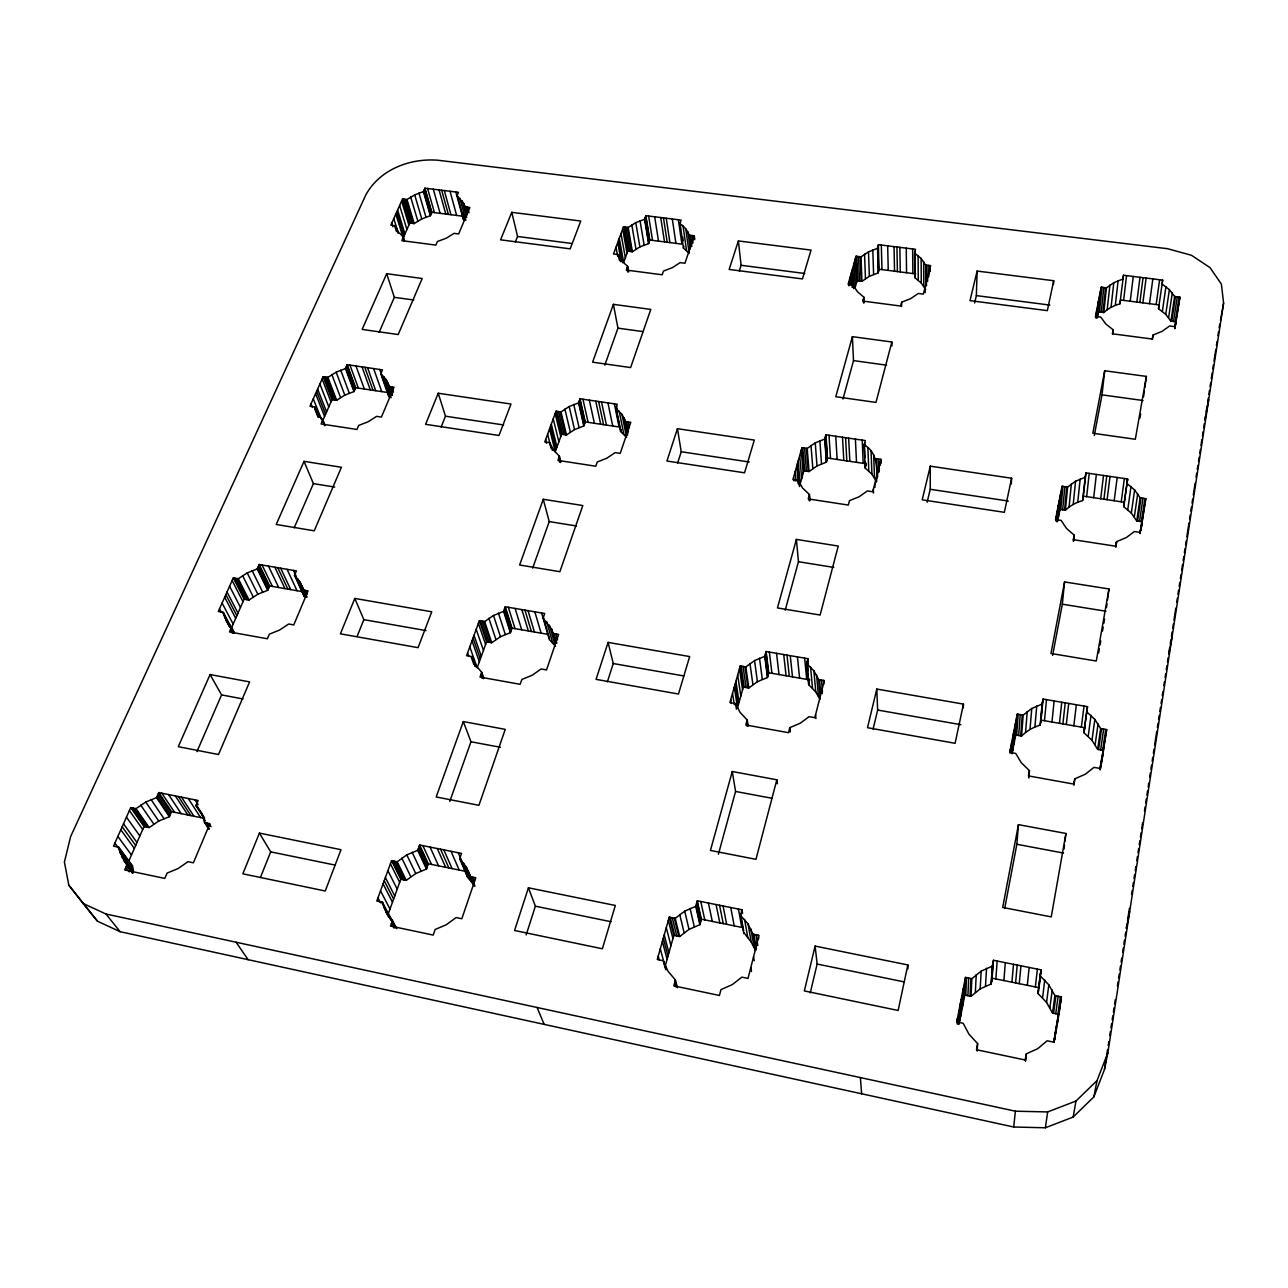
<?xml version="1.0" encoding="UTF-8"?>
<svg xmlns="http://www.w3.org/2000/svg" width="1288" height="1288" viewBox="0 0 1288 1288"><rect width="100%" height="100%" fill="white"/><g stroke="black" fill="none" stroke-linecap="round" stroke-linejoin="round"><path stroke-width="1.5" d="M927.601 281.364L927.601 277.596M928.133 276.662L928.133 265.344M928.841 276.485L928.841 272.718M929.856 271.221L929.872 265.57M930.081 271.639L930.097 267.872M927.151 502.256L930.242 489.279L930.274 466.176L1011.611 478.234L1011.273 484.014M963.344 707.917L963.456 704.101L876.79 689.064L867.516 727.704L955.1 743.289L963.456 704.101M974.63 302.954L976.368 295.612L977.109 271.06L1053.713 280.736L1053.423 284.519M957.242 1024.121L957.419 1018.422M958.497 1024.089L958.948 1010.71M959.85 1020.338L960.462 1003.014M960.526 1016.892L961.138 999.536M961.186 1013.463L961.83 996.059M962.667 1005.944L963.327 988.443M964.132 998.458L964.809 980.844M964.793 995.06L965.485 977.399L971.844 978.703L981.166 971.136L992.34 966.145L993.451 960.285L1041.123 969.864L1039.046 987.703L992.243 978.204L991.148 983.984L980.184 988.894L971.039 996.349L964.793 995.06L959.109 1024.121M965.775 995.27L966.483 977.608M967.916 995.705L968.673 978.059M970.057 996.155L970.846 978.494M971.039 996.349L971.844 978.703M975.354 992.324L976.24 974.614M976.835 1050.38L977.045 1046.661M980.184 988.894L981.166 971.136M977.206 1051.056L977.624 1043.602L969.011 1034.248L963.166 1023.284L956.743 1021.931L965.485 977.399M985.481 986.093L986.56 968.286M991.148 983.984L992.34 966.145M991.325 983.082L992.517 965.227M991.696 981.086L992.887 963.215M992.066 979.105L993.451 960.285M1010.082 753.078L1010.339 749.358M1010.983 752.063L1011.644 742.725M1011.74 752.997L1012.948 736.108M995.882 978.944L997.154 961.041M1013.527 733.114L1012.062 753.802L1015.749 734.965L1017.279 714.083L1023.203 715.114L1031.769 708.497L1042.089 704.085L1043.055 699.046L1087.507 706.677L1084.045 731.954M1012.642 750.84L1014.123 730.135M1013.914 744.351L1015.411 723.582M1015.169 737.895L1016.683 717.046M1016.651 735.126L1018.196 714.244M1018.663 735.48L1020.241 714.599M1020.66 735.834L1022.27 714.953M1015.749 734.965L1021.577 735.995L1023.203 715.114M1003.899 980.571L1005.316 962.683M1021.577 735.995L1025.538 732.47L1027.228 711.556M1004.672 908.523L1016.844 844.284L1018.438 824.642L1065.933 833.465L1064.951 841.305M1025.538 732.47L1029.998 729.459L1031.769 708.497M1028.629 776.97L1028.951 773.283M1028.806 778.033L1029.45 770.659L1021.32 762.77L1015.733 753.448L1009.744 752.369L1017.279 714.083M1011.933 982.197L1013.495 964.326M1029.998 729.459L1034.892 726.996L1036.743 706.001M1055.709 520.722L1056.047 516.907M1056.321 520.69L1057.174 511.143M1056.917 520.706L1058.301 505.411M1057.078 521.946L1058.817 502.803M1057.4 521.286L1059.332 500.211M1015.588 982.937L1017.214 965.066M1058.334 517.551L1060.443 494.512M1059.444 511.932L1062.069 486.252L1067.623 487.073L1075.561 481.245L1085.156 477.285L1085.977 472.905L1127.644 479.007L1123.683 506.635L1131.331 513.139L1136.74 520.948L1142.295 521.785M1034.892 726.996L1040.14 725.096L1042.234 703.296M1040.624 722.6L1042.572 701.558M1040.946 720.894L1043.055 699.046M1060.797 509.501L1062.938 486.381M1062.664 509.79L1064.854 486.671M1019.243 983.678L1020.949 965.823M1044.487 720.7L1046.5 699.642M1064.548 510.064L1066.754 486.945M1057.593 521.318L1059.944 509.372L1065.401 510.193L1067.623 487.073M1065.401 510.193L1069.072 507.086L1071.358 483.934M1052.634 655.367L1062.326 604.201L1064.564 581.935L1108.968 588.97L1107.487 600.095M1069.072 507.086L1073.21 504.413L1075.561 481.245M1051.974 722.005L1054.115 700.946M1095.541 317.846L1095.927 314.095M1096.136 316.574L1096.925 309.039M1073.339 541.185L1074.031 535.84M1096.539 317.218L1098.358 301.73M1027.293 985.32L1029.16 967.465M1073.58 540.799L1074.176 535.132L1066.464 528.402L1061.135 520.384L1055.532 519.531L1062.069 486.252M1073.21 504.413L1077.75 502.207L1080.181 479.007M1096.845 318.345L1098.809 299.444M1097.424 317.138L1099.791 294.453M1098.197 314.095L1100.773 289.462M1097.537 317.379L1101.208 287.208L1106.44 287.868L1113.814 282.668L1122.782 279.094L1123.506 275.246L1162.694 280.124L1158.508 308.75L1165.753 314.369L1170.921 321.163L1176.153 321.839L1175.767 324.109M1099.437 311.954L1102.029 287.305M1013.704 1127.016L1015.379 1111.19L105.986 914.013L83.044 903.435L68.828 885.194L64.4 862.026L70.647 836.54L365.873 194.794C379.831 169.469 409.938 158.038 437.807 160.227L1167.588 248.713L1191.48 255.298L1210.028 267.63L1221.394 284.133L1223.6 303.131L1107.889 1052.682L1104.492 1069.426L1093.85 1096.893L1073.146 1117.066L1045.373 1127.773L1013.704 1127.016L120.106 931.691L97.486 921.21L83.044 903.435M1101.208 312.179L1103.832 287.53M1077.75 502.207L1082.645 500.501L1085.285 476.608M1102.979 312.404L1105.619 287.755M1083.063 498.327L1085.977 472.905M1059.477 723.309L1061.747 702.25M1098.632 311.841L1103.784 312.501L1106.44 287.868M1086.67 496.637L1089.229 473.372M1103.784 312.501L1107.181 309.748L1109.902 285.067M1025.377 1060.62L1025.779 1056.917M1025.506 1061.248L1026.327 1053.842L1037.742 1048.657L1047.16 1040.785L1053.713 1042.153L1061.376 996.912L1054.904 995.592L1048.802 984.821L1040.076 975.773L1041.123 969.864M1062.89 723.904L1065.224 702.846M1107.181 309.748L1111.045 307.349L1113.814 282.668M1094.285 435.521L1101.997 394.853L1104.702 370.767L1146.384 376.402L1144.839 387.527M1035.359 986.962L1037.371 969.123M1066.303 724.5L1068.702 703.441M1111.045 307.349L1115.295 305.369L1118.129 280.655M1093.689 497.683L1096.362 474.419M1112.607 334.188L1113.154 329.809L1105.845 324.013L1100.757 317.073L1095.476 316.397L1101.208 287.208M1061.376 996.912L1058.913 1014.397L1052.554 1013.093L1046.581 1002.45L1038.015 993.515L1040.076 975.773M1038.176 992.613L1040.607 972.81M1115.295 305.369L1119.884 303.823L1123.506 275.246M1123.603 300.378L1126.565 275.632M1100.725 498.73L1103.51 475.465M1073.822 725.804L1076.349 704.761M1042.588 997.749L1044.745 980.039M1103.913 499.213L1106.762 475.948M1130.22 301.215L1133.279 276.469M1107.117 499.68L1110.015 476.431M1063.985 849.13L1064.468 845.218M1074.337 781.446L1073.87 785.116L1074.804 778.805L1085.333 774.217L1093.979 767.374L1100.081 768.453L1106.666 729.604L1100.628 728.557L1094.832 719.396L1086.621 711.749L1087.507 706.677M1046.581 1002.45L1048.802 984.821M1081.357 727.124L1084.029 706.066M1136.837 302.068L1139.993 277.306M1103.591 750.421L1097.666 749.391L1091.983 740.31L1083.9 732.727L1086.621 711.749M1114.168 500.742L1117.195 477.478M1139.848 302.455L1143.052 277.677M1049.913 1007.586L1052.216 990.021M1142.875 302.825L1146.127 278.063M1088.215 736.317L1091 715.355M1106.489 607.517L1106.988 603.814M1121.236 501.789L1124.376 478.524M1052.554 1013.093L1054.904 995.592M1115.955 546.128L1116.471 542.345M1115.827 547.32L1116.599 541.636L1126.372 537.547L1134.374 531.525L1140.073 532.379L1145.789 498.665L1140.138 497.828L1134.631 489.955L1126.855 483.419L1127.644 479.007M1149.508 303.678L1152.857 278.9M1053.536 1013.286L1055.918 995.801M1123.683 506.635L1127.515 479.7M1091.983 740.31L1094.832 719.396M1055.725 1013.736L1058.14 996.252M1127.757 509.71L1131.009 486.494M1143.535 396.801L1144.324 391.246M1156.157 304.532L1159.619 279.754M1095.138 744.689L1098.068 723.824M1053.793 1042.33L1054.325 1038.579M1152.374 339.404L1153.018 335.025L1162.13 331.338L1169.568 325.993L1174.93 326.685L1179.937 297.142L1174.624 296.465L1169.375 289.639L1162.001 284.004L1162.694 280.124M1054.051 1042.072L1055.645 1030.738M1057.915 1014.187L1060.362 996.703M1056.981 1022.93L1054.566 1040.06L1058.173 1015.862M1059.477 1008.118L1057.029 1025.441L1057.995 1019.742M1058.317 1017.842L1060.797 1000.406M1097.666 749.391L1100.628 728.557M1131.331 513.139L1134.631 489.955M1098.584 749.552L1101.578 728.718M1162.372 311.39L1165.93 286.644M1045.373 1127.773L1047.659 1111.93L1075.963 1101.047L1097.054 1080.568L1107.889 1052.682M1100.628 749.906L1103.655 729.089M1134.325 516.907L1137.69 493.755M1165.753 314.369L1169.375 289.639M1100.065 769.097L1100.612 765.394M1102.673 750.26L1105.732 729.443M1100.097 769.838L1101.739 758.664M1136.74 520.948L1140.138 497.828M1100.355 769.532L1103.913 745.897M1102.254 758.069L1106.666 729.604M1137.61 521.077L1141.023 497.957M1168.619 317.637L1172.289 292.923M1139.526 521.366L1142.971 498.247M1170.921 321.163L1174.624 296.465M1141.426 521.656L1144.903 498.536M1139.96 533.538L1140.524 529.722M1171.742 321.276L1175.461 296.578M1140.089 533.425L1143.406 512.801M1145.789 498.665L1140.894 530.076L1141.86 524.377M1173.529 321.501L1177.28 296.803M1175.332 321.726L1179.1 297.029M1174.753 328.682L1176.186 319.247M1174.93 328.456L1179.937 297.142M1104.492 1069.426L1106.344 1057.496M1106.956 1053.52L1107.567 1049.543M1108.195 1045.566L1108.807 1041.59M1109.725 1035.616L1110.337 1031.64M1110.948 1027.663L1111.576 1023.686M1112.188 1019.71L1112.8 1015.733M1113.412 1011.756L1114.023 1007.78M1114.635 1003.803L1115.263 999.826M1117.404 985.916L1118.016 981.939M1118.644 977.962L1119.256 973.986M1119.868 970.009L1120.48 966.032M1121.091 962.055L1121.719 958.079M1122.637 952.106L1123.249 948.129M1123.861 944.152L1124.472 940.176M1125.1 936.199L1125.712 932.222M1126.324 928.245L1126.936 924.269M1127.547 920.292L1129.399 908.362M1131.556 894.452L1132.168 890.459M1132.78 886.482L1133.392 882.505M1134.004 878.529L1134.615 874.552M1135.243 870.575L1135.855 866.599M1136.773 860.642L1137.385 856.665M1138.012 852.688L1138.624 848.695M1139.236 844.719L1139.848 840.742M1140.46 836.765L1141.071 832.789M1141.699 828.812L1142.617 822.855M1144.469 810.909L1145.08 806.932M1145.692 802.955L1146.304 798.979M1146.916 795.002L1147.528 791.025M1148.155 787.049L1148.767 783.072M1149.685 777.115L1150.297 773.138M1150.925 769.145L1151.536 765.169M1152.148 761.192L1152.76 757.215M1153.372 753.239L1153.984 749.262M1154.611 745.285L1156.753 731.375M1157.381 727.382L1157.993 723.405M1158.604 719.429L1159.216 715.452M1159.828 711.475L1160.44 707.498M1161.068 703.522L1161.679 699.545M1162.291 695.568L1162.903 691.592M1163.837 685.619L1164.449 681.642M1165.06 677.665L1165.672 673.688M1166.284 669.712L1166.896 665.735M1167.524 661.758L1168.136 657.782M1168.747 653.821L1169.665 647.864M1170.277 643.903L1170.889 639.927M1171.5 635.966L1172.112 631.989M1172.74 628.029L1173.352 624.052M1173.964 620.091L1175.799 608.194M1176.717 602.237L1177.329 598.276M1177.94 594.299L1178.552 590.339M1179.18 586.362L1179.792 582.401M1180.404 578.441L1181.015 574.464M1181.627 570.504L1182.545 564.547M1183.157 560.586L1183.769 556.609M1184.38 552.649L1184.992 548.672M1185.62 544.711L1186.232 540.735M1186.844 536.774L1188.985 522.896M1189.597 518.919L1190.209 514.959M1190.82 510.982L1191.432 507.021M1192.06 503.045L1192.672 499.084M1193.284 495.123L1195.119 483.209M1196.037 477.268L1196.649 473.292M1197.26 469.331L1197.872 465.354M1198.5 461.394L1199.112 457.417M1199.724 453.457L1200.335 449.496M1200.947 445.519L1201.865 439.578M1202.477 435.602L1203.089 431.641M1203.7 427.664L1204.312 423.704M1204.924 419.791L1205.536 415.879M1206.131 411.967L1207.033 406.09M1207.645 402.178L1208.257 398.282M1208.852 394.37L1209.464 390.457M1210.06 386.545L1210.672 382.633M1211.267 378.72L1212.185 372.844M1212.781 368.932L1213.393 365.019M1213.988 361.107L1215.808 349.37M1216.419 345.458L1217.015 341.545M1217.933 335.685L1218.529 331.773M1055.741 1033.089L1056.707 1027.357M1100.87 766.521L1101.981 759.952M1102.254 758.31L1103.091 753.399M1026.327 1053.842L1025.232 1060.008L976.465 1049.72L977.624 1043.602M1074.804 778.805L1073.87 784.102L1028.452 775.907L1029.45 770.659M1116.599 541.636L1115.794 546.225L1073.307 539.688L1074.176 535.132M1153.018 335.025L1152.309 339.034L1112.397 333.801L1113.154 329.809M1065.933 833.465L1051.25 916.895L1002.692 907.428L1018.438 824.642M1108.968 588.97L1096.281 661.034L1050.976 653.483L1064.564 581.935M1146.384 376.402L1135.324 439.272L1092.836 433.235L1104.702 370.767M1038.015 993.515L1038.531 990.601M1083.9 732.727L1084.786 727.72L1041.09 720.121L1040.14 725.096M1158.508 308.75L1159.184 304.918L1120.592 299.991L1119.884 303.823M1098.68 652.839L1099.372 648.878M1100.065 644.918L1100.757 640.957M1102.512 631.039L1103.204 627.079M1103.897 623.118L1104.589 619.158M1139.944 418.053L1140.621 414.156M1073.146 1117.066L1075.963 1101.047M1219.14 327.86L1219.817 324.061M1220.509 320.261L1223.6 303.131M1204.988 420.001L1208.691 399.683M1168.812 654.143L1172.225 635.902M1082.645 500.501L1083.482 496.17L1124.456 502.272M1126.388 928.374L1129.673 911.566M1093.85 1096.893L1097.054 1080.568M907.847 964.954L898.139 1010.468L804.356 990.923L815.111 946.084L907.847 964.954L907.927 968.898M1011.611 478.234L1004.35 512.318L922.208 499.825L930.274 466.176M1053.713 280.736L1047.337 310.649L970.009 300.635L977.109 271.06M810.265 992.871L817.139 964.036L815.111 946.084M873.087 729.153L877.643 710.042L876.79 689.064M875.663 458.609L881.008 459.414L872.717 491.758L867.339 490.937L859.177 496.733L849.484 500.678L848.325 505.073L808.236 498.907L809.444 494.528L802.649 488.104L798.206 480.424L792.909 479.619L801.941 447.677L807.19 448.466L815.256 442.847L824.771 439.031L825.93 434.813L865.278 440.577L864.168 444.811L865.15 467.995L871.928 474.209L876.484 481.712C877.225 468.22 877.514 452.346 864.168 444.811M755.396 950.464L751.242 942.108L744.013 932.77M819.796 699.11L815.771 691.946L808.671 684.717L808.928 678.454M865.15 467.995L866.244 463.793L827.492 458.029L825.93 434.813M925.653 289.542L921.258 283.006L914.77 277.612L915.253 275.761M743.788 933.623L740.471 915.365L741.952 909.763L697.291 900.795L695.761 906.35L699.867 924.687L689.016 929.389L679.678 936.521L673.833 935.313L669.261 917.153L675.202 918.36L684.717 911.131L695.761 906.35M807.946 658.699L806.674 663.545L813.887 670.839L818.653 679.581L824.336 680.563L814.821 717.674L809.089 716.659L800.267 723.212L789.834 727.623L788.498 732.679L745.833 724.983L747.217 719.96L740.101 712.457L735.545 703.57L729.91 702.556L740.246 665.96L745.833 666.926L754.559 660.583L764.782 656.333L766.102 651.519L807.946 658.699L808.301 662.563M914.577 253.044L921.162 258.469L925.621 265.038L930.66 265.666L923.367 294.115L918.296 293.455L910.713 298.623L901.664 302.181L900.65 306.045L862.847 301.086L863.91 297.238L857.405 291.684L853.091 285.002L848.1 284.358L856.037 256.248L860.996 256.876L868.498 251.852L877.402 248.391L878.416 244.688L915.559 249.325L914.577 253.044L914.77 277.612M776.841 779.787L755.959 859.321L710.445 850.45L732.26 771.512L776.841 779.787L777.356 783.78M891.843 341.996L875.969 402.42L835.799 396.72L852.398 336.667L891.843 341.996L891.924 345.989M718.398 854.25L735.577 791.46L732.26 771.512M785.197 610.206L798.463 561.713L796.386 539.414L838.246 546.048L820.118 615.036L777.453 607.936L796.386 539.414M842.98 399.071L853.509 360.608L852.398 336.667M699.867 924.687L701.364 919.181L697.291 900.795M740.246 665.96L743.337 687.019L748.827 687.985L757.408 681.722L767.455 677.52L768.759 672.755L766.102 651.519M801.941 447.677L803.873 470.764L809.041 471.537L816.995 465.966L826.349 462.199L827.492 458.029M856.037 256.248L857.084 280.704L861.962 281.331L869.352 276.34L878.126 272.927L879.124 269.24L915.736 273.909M669.261 917.153L657.283 959.512L663.304 960.768L667.973 971.168L675.427 980.023L673.817 985.851L719.412 995.463L720.958 989.603L732.244 984.644L741.872 977.141L748.006 978.429L759.018 935.41L752.965 934.17L748.038 923.947L740.471 915.365M673.833 935.313L665.075 966.596L660.309 948.821M743.337 687.019L737.509 707.869L734.305 687.019M803.873 470.764L799.462 486.51L797.449 463.567M857.084 280.704L855.135 287.627L854.073 263.219M526.164 934.927L535.373 906.189L528.418 887.802L615.326 905.464L602.381 948.789L514.572 930.483L528.418 887.802M607.389 681.819L613.265 663.529L608.081 642.406L689.66 656.558L678.47 694.039L596.07 679.356L608.081 642.406M677.617 463.052L681.239 451.75L677.44 428.695L754.301 440.094L744.544 472.809L666.942 461.024L677.44 428.695M739.28 270.947L741.083 265.28L738.378 240.937L811.054 250.097L802.44 278.916L729.137 269.433L738.378 240.937M689.499 235.221L694.28 235.817L684.942 263.235L680.128 262.623L672.449 267.614L663.465 271.06L662.177 274.779L626.322 270.078L627.659 266.375L621.863 261.029L618.288 254.605L613.539 253.994L623.456 226.881L628.174 227.477L635.773 222.615L644.596 219.282L645.884 215.692L681.143 220.087L679.887 223.693C687.84 228.443 691.237 237.459 691.06 246.443M417.714 850.305L406.799 854.894L397.155 861.801L391.568 860.658L400.777 879.253L406.267 880.38L415.734 873.554L426.457 869.03L417.714 850.305L419.63 844.992L461.523 853.413L459.671 858.758L466.208 866.921L474.177 885.5L467.737 877.434L459.961 857.921M578.586 402.854L569.167 406.541L560.988 411.951L556.014 411.226L561.6 434.217L566.495 434.958L574.545 429.596L583.818 425.942L578.586 402.854L580.051 398.813L617.274 404.255L615.873 408.328L621.959 414.334L626.564 437.405L620.558 431.432L621.251 429.419M685.763 228.894L689.193 253.237L683.397 248.037L684.009 246.249M426.457 869.03L428.324 863.781L419.63 844.992M505.282 606.761L503.624 611.381L493.497 615.471L484.642 621.557L479.394 620.655L486.574 641.827L491.742 642.744L500.452 636.723L510.402 632.682L512.028 628.109L505.282 606.761L544.711 613.523L543.101 618.176L551.667 629.156L556.014 643.098M583.818 425.942L585.251 421.933L580.051 398.813M623.456 226.881L627.755 251.128L632.392 251.724L639.894 246.91L648.589 243.593L649.844 240.035L645.884 215.692M449.786 801.41L470.973 741.759L463.31 721.57L505.25 729.362L478.927 805.306L436.181 796.966L463.31 721.57M532.685 568.121L549.219 521.592L543.278 499.277L582.804 505.54L559.878 571.711L519.628 564.997L543.278 499.277M604.797 365.18L617.95 328.15L613.394 304.354L650.778 309.41L630.621 367.563L592.593 362.17L613.394 304.354M391.568 860.658L376.788 901.037L382.439 902.212L386.078 912.113L392.486 920.518L390.489 926.056L433.219 935.072L435.151 929.485L446.308 924.736L456.081 917.571L461.829 918.763L475.771 877.788L470.088 876.629L466.208 866.921M479.394 620.655L466.562 655.689L471.875 656.639L475.514 665.123L481.728 672.288L480.005 677.086L520.159 684.314L521.833 679.484L532.169 675.25L541.137 668.955L546.531 669.921L558.606 634.404L553.26 633.487M556.014 411.226L544.792 441.913L549.799 442.67L553.421 450.027L559.411 456.194L557.913 460.396L595.797 466.224L597.262 461.99L606.857 458.19L615.133 452.603L620.22 453.376L630.798 422.303L625.759 421.562L621.959 414.334M388.123 914.255L400.777 879.253M486.574 641.827L477.188 667.78L469.798 646.866M561.6 434.217L555.257 451.75L549.557 428.888M627.755 251.128L623.666 262.43L619.303 238.264M260.434 877.466L270.689 851.867L259.403 833.095L242.852 873.811L325.252 891.006L340.998 849.694L259.403 833.095M357.178 636.272L363.844 619.657L354.812 598.421L431.754 611.784L418.069 647.655L340.402 633.825L354.812 598.421M441.108 427.085L445.471 416.201L438.226 393.243L510.982 404.029L498.987 435.489L425.587 424.316L438.226 393.243M515.377 241.935L517.567 236.477L511.771 212.327L580.775 221.037L570.182 248.842L500.581 239.826L511.771 212.327M389.636 394.853L388.815 396.801L380.797 373.794L382.472 369.865L347.197 364.697L345.49 368.593L353.991 391.584L344.798 395.11L336.651 400.294L331.998 399.602L323.159 376.692L327.877 377.384L336.152 372.168L345.49 368.593M204.116 818.266L195.969 805.612L198.159 800.492L158.762 792.587L156.524 797.658L145.737 802.054L135.981 808.671L130.732 807.608L113.521 846.152L118.818 847.263L132.455 865.729L133.453 870.527L119.816 852.125L118.818 847.263M294.807 574.69L304.403 596.73L294.517 575.382L296.417 570.922L259.194 564.53L257.246 568.958L247.232 572.902L238.28 578.763L233.321 577.909L218.316 611.494L223.323 612.396L234.4 633.326M130.732 807.608L144.015 826.526L149.183 827.588L158.746 821.036L169.356 816.705L171.529 811.682L158.762 792.587M233.321 577.909L244.124 599.162L249.019 600.015L257.825 594.235L267.663 590.323L269.578 585.943L259.194 564.53M353.991 391.584L355.665 387.72L347.197 364.697M424.959 188.161L423.43 191.606L414.688 194.858L406.992 199.543L402.532 198.98L409.761 223.017L414.173 223.581L421.756 218.928L430.369 215.708L431.866 212.279L424.959 188.161L458.464 192.331L456.982 195.808L464.018 203.746L467.254 214.323M196.935 751.645L221.584 694.908L210.073 674.558L178.291 746.686L218.509 754.527L249.598 681.899L210.073 674.558M294.195 527.806L313.403 483.628L304.016 461.346L341.417 467.27L314.24 530.801L276.212 524.474L304.016 461.346M379.107 332.385L394.337 297.335L386.69 273.7L422.174 278.498L398.201 334.542L362.137 329.422L386.69 273.7M119.816 852.125L127.013 864.667L124.678 869.964L164.8 878.416L167.086 873.103L178.114 868.531L188 861.688L193.393 862.815L209.88 823.708L204.534 822.63L201.588 813.356L195.969 805.612M223.323 612.396L226.157 620.51L231.534 627.353L229.506 631.941L267.373 638.768L269.369 634.147L279.577 630.057L288.641 624.02L293.745 624.922L308.09 590.886L303.05 590.017L300.007 582.031L294.517 575.382M323.159 376.692L309.973 406.235L314.723 406.944L317.621 414.012L322.886 419.92L321.098 423.961L356.969 429.468L358.708 425.41L368.207 421.74L376.595 416.362L381.409 417.087L394.015 387.205L389.234 386.497L386.159 379.541L380.797 373.794M402.532 198.98L390.844 225.159L395.336 225.738L398.282 231.921L403.402 237.073L401.84 240.647L435.875 245.106L437.421 241.516L446.308 238.183L454.084 233.353L458.657 233.933L469.83 207.481L465.29 206.917M144.015 826.526L128.559 861.624L114.873 843.109M231.26 628.383L244.124 599.162M322.338 421.53L331.998 399.602M403.16 238.006L409.761 223.017M1015.379 1111.19L1047.659 1111.93M431.866 212.279L462.344 216.159M649.844 240.035L681.899 244.124L678.374 219.749M517.567 236.477L572.033 243.496M741.083 265.28L804.775 273.491M976.368 295.612L1049.865 305.079M394.337 297.335L413.802 300.007M617.95 328.15L643.179 331.628M853.509 360.608L886.547 365.164M1101.997 394.853L1143.02 400.504M355.665 387.72L387.736 392.502M585.251 421.933L619.061 426.972L614.36 403.836M445.471 416.201L503.64 424.976M681.239 451.75L749.197 461.99M930.242 489.279L1008.327 501.048M313.403 483.628L334.751 487.057M549.219 521.592L576.477 525.971M798.463 561.713L833.787 567.412M1062.326 604.201L1105.99 611.236M269.578 585.943L303.388 591.82M512.028 628.109L547.803 634.324M768.759 672.755L809.927 679.919M363.844 619.657L426.038 630.589M613.265 663.529L683.767 675.942M877.643 710.042L960.864 724.693M221.584 694.908L242.997 698.933M470.973 741.759L500.469 747.298M735.577 791.46L771.802 798.254M1016.844 844.284L1063.486 853.059M171.529 811.682L203.939 818.266M428.324 863.781L466.304 871.493M701.364 919.181L741.791 927.392L738.443 909.054M270.689 851.867L335.347 865.134M535.373 906.189L611.108 921.741M817.139 964.036L904.321 981.923M129.847 865.182L132.455 865.729M391.037 920.115L391.906 920.292L382.439 902.212M549.413 625.131L555.498 646.367L549.284 639.46L541.62 612.991M68.828 885.194L97.486 921.21M105.986 914.013L120.106 931.691M125.854 867.307L129.251 871.879M127.013 864.667L132.664 872.282M123.938 860.883L133.002 873.103M126.643 865.504L132.31 873.103M121.539 856.681L132.889 871.976M117.997 847.085L131.634 865.552M117.868 836.443L131.457 855.023M120.831 829.794L134.355 848.454M122.183 826.783L135.675 845.475M123.519 823.773L136.979 842.497M126.466 817.172L139.845 835.976M129.412 810.587L142.71 829.472M133.356 808.139L146.59 827.057M131.553 807.769L144.82 826.687M135.981 808.671L149.183 827.588M135.16 808.51L148.378 827.411M236.074 942.22L248.133 959.673M140.698 805.113L153.803 824.062M145.737 802.054L158.746 821.036M151.034 799.558L163.946 818.572M156.878 796.853L169.694 815.916M156.524 797.658L169.356 816.705M157.651 795.115L170.435 814.193M158.408 793.376L171.191 812.47M161.821 793.199L174.556 812.293M168.583 794.551L181.189 813.646M175.329 795.904L187.855 814.998M178.42 796.531L190.882 815.61M181.495 797.143L193.925 816.222M188.273 798.512L200.59 817.574M203.407 817.832L205.436 820.971M205.372 822.791L209.429 829.07M204.534 822.63L208.592 828.892M209.042 823.531L211.055 826.671M196.307 804.807L204.631 818.089M207.207 823.161L209.236 826.3M195.068 799.88L198.127 804.646M231.212 628.061L233.965 633.261M222.534 612.251L228.089 622.716M228.54 624.116L231.792 629.703M224.402 616.582L229.94 627.031M226.157 620.51L229.844 627.465M219.491 608.854L221.343 612.347M230.52 629.639L232.355 633.116M231.534 627.353L234.287 632.553M386.078 912.113L388.638 917.008M391.488 923.287L394.048 928.149M377.964 897.849L380.556 902.791M222.083 603.042L233.16 624.052M392.486 920.518L396.736 928.632M392.164 921.371L395.577 927.875M381.554 902.035L390.184 918.473M388.944 916.525L390.65 919.793M383.888 907.315L389.057 917.153M224.676 597.246L235.688 618.321M380.524 890.861L389.99 909.07M225.851 594.621L236.831 615.712M227.026 591.997L237.974 613.12M229.586 586.233L240.486 607.421M383.067 883.89L392.486 902.196M232.146 580.502L242.997 601.738M384.227 880.734L393.613 899.072M385.386 877.579L394.74 895.965M235.801 578.328L246.572 599.596M234.094 578.038L244.897 599.29M238.28 578.763L249.019 600.015M237.507 578.634L248.262 599.886M387.913 870.672L397.203 889.139M242.595 575.607L253.253 596.908M390.425 863.781L399.666 882.328M247.232 572.902L257.825 594.235M392.438 860.835L401.631 879.414M252.142 570.681L262.639 592.029M394.353 861.237L403.514 879.817M397.155 861.801L406.267 880.38M396.285 861.624L405.414 880.203M257.552 568.266L267.968 589.646M257.246 568.958L267.663 590.323M258.888 565.223L269.273 586.62M258.212 566.752L268.629 588.133M401.776 858.066L410.808 876.693M262.092 565.029L272.428 586.442M268.468 566.124L278.723 587.537M406.799 854.894L415.734 873.554M274.859 567.219L285.018 588.632M277.773 567.718L287.884 589.131M412.128 852.286L420.967 870.994M280.671 568.217L290.75 589.63M418.02 849.468L426.747 868.209M287.079 569.328L297.061 590.725M419.325 845.83L428.035 864.602M418.681 847.649L427.391 866.405M301.859 585.879L303.485 589.421M303.839 590.146L307.091 597.23M300.007 582.031L305.739 594.46M303.05 590.017L306.319 597.101M297.56 578.521L305.771 596.296M293.503 570.423L295.966 575.768M305.562 590.451L307.204 593.993M422.883 845.653L431.528 864.441M430.063 847.085L438.596 865.874M437.26 848.534L445.664 867.307M440.528 849.195L448.884 867.951M443.796 849.855L452.104 868.611M451.009 851.304L459.204 870.044M459.671 858.758L467.737 877.434M470.088 876.629L474.048 885.87M463.261 862.606L471.263 881.25M458.238 852.753L463.374 864.683M470.973 876.822L474.934 886.047M468.51 871.606L474.274 885.081M472.938 877.209L474.515 880.912M537.096 1007.49L544.148 1024.379M311.02 403.901L312.421 407.394M313.306 398.797L321.646 419.791M314.723 406.944L319.005 417.489M315.866 410.598L317.943 415.831M314.675 408.586L318.168 417.312M322.886 419.92L324.946 425.137M322.612 420.548L324.673 425.764M315.576 393.693L324.576 416.475M317.637 389.089L326.589 411.902M316.607 391.391L325.574 414.189M319.891 384.017L328.794 406.879M322.145 378.978L331 401.872M325.526 377.046L334.333 399.94M323.9 376.804L332.723 399.699M327.877 377.384L336.651 400.294M327.136 377.287L335.927 400.182M331.853 374.583L340.563 397.509M336.152 372.168L344.798 395.11M340.724 370.155L349.289 393.13M345.748 367.982L354.248 390.988M346.939 365.309L355.408 388.316M346.343 366.645L354.828 389.652M349.95 365.1L358.37 388.123M355.987 365.985L364.343 389.008M362.041 366.887L370.316 389.894M467.576 652.919L468.816 656.397M364.81 367.289L373.021 390.312M471.875 656.639L475.224 666.105M473.356 661.018L475.369 666.685M471.038 656.478L473.726 664.061M367.563 367.692L375.742 390.715M480.859 674.687L482.179 678.438M481.728 672.288L483.708 677.923M481.454 673.028L483.435 678.679M373.633 368.577L381.731 391.6M473.018 638.075L480.327 659.086M472.004 640.812L479.345 661.807M474.016 635.338L481.31 656.381M383.76 376.499L391.117 397.718M379.719 369.463L389.073 396.189M389.99 386.593L392.421 393.661M387.994 382.89L392.293 395.303M386.159 379.541L391.665 395.448M476.206 629.333L483.467 650.44M391.633 386.851L393.452 392.132M478.395 623.36L485.592 644.515M480.215 620.784L487.379 641.971M483.821 621.412L490.937 642.599M482.018 621.106L489.15 642.293M484.642 621.557L491.742 642.744M488.877 618.288L495.912 639.492M493.497 615.471L500.452 636.723M498.44 613.152L505.299 634.437M504.445 609.063L511.207 630.396M503.882 610.657L510.66 631.957M503.624 611.381L510.402 632.682M505.025 607.485L511.771 628.818M508.341 607.292L515.039 628.625M391.761 223.098L392.904 226.769M393.774 218.574L398.33 233.289M396.527 228.942L397.654 232.613M395.336 225.738L397.058 231.26M394.643 225.658L396.35 231.164M515.103 608.451L521.704 629.784M396.704 212.021L404.062 235.978M403.402 237.073L404.529 240.743M395.786 214.066L404.287 241.291M521.865 609.61L528.37 630.943M397.622 209.976L404.947 233.933M399.618 205.484L406.911 229.473M403.225 199.077L410.453 223.114M401.615 201.008L408.876 225.03M524.957 610.142L531.397 631.474M406.3 199.463L413.48 223.5M404.754 199.27L411.967 223.307M528.032 610.673L534.423 632.006M406.992 199.543L414.173 223.581M534.826 611.832L541.121 633.165M410.695 197.032L417.811 221.085M414.688 194.858L421.756 218.928M543.359 617.451L549.525 638.735M418.954 193.039L425.958 217.125M423.43 191.606L430.369 215.708M546.547 621.46L552.681 642.712M551.667 629.156L555.531 642.648M424.718 188.692L431.625 212.81M424.187 189.883L431.11 213.985M423.671 191.075L430.594 215.177M427.568 188.483L434.442 212.601M554.098 633.632L556.851 643.243M555.933 633.938L557.575 639.717M433.299 189.191L440.11 213.325M441.671 190.238L448.369 214.372M439.063 189.916L445.793 214.049M444.296 190.56L450.961 214.71M450.059 191.284L456.644 215.434M658.232 956.163L659.198 959.705M459.848 198.159L465.821 220.425M462.714 212.649L464.211 218.219L463.487 219.942L455.839 192.009M665.268 966.129L666.218 969.639M663.304 960.768L665.671 969.574M457.224 195.261L463.712 219.395M464.018 203.746L466.997 214.871M462.199 200.815L466.659 217.527M662.37 941.512L667.104 959.383M467.56 207.191L469.025 212.762M465.998 206.998L467.48 212.568M663.304 938.211L668.021 956.099M674.622 982.937L675.636 986.785M664.238 934.895L668.923 952.846M675.427 980.023L677.44 987.751M675.17 980.941L676.683 986.721M666.299 927.65L670.935 945.682M545.677 439.498L546.627 443.297M668.327 920.421L672.932 938.55M670.195 917.346L674.751 935.507M551.296 446.469L552.246 450.269M549.799 442.67L551.232 448.369M547.609 434.185L550.958 447.5M558.654 458.286L559.604 462.07M550.427 426.489L556.126 449.367M672.239 917.748L676.764 935.925M674.284 918.167L678.776 936.328M551.312 424.09L556.98 447M559.411 456.194L560.811 461.861M559.185 456.854L560.586 462.521M553.228 418.841L558.863 441.784M675.202 918.36L679.678 936.521M555.144 413.593L560.747 436.584M556.786 411.339L562.357 434.33M560.2 411.838L565.722 434.845M558.493 411.58L564.047 434.587M679.726 914.464L684.121 932.673M560.988 411.951L566.495 434.958M564.885 409.053L570.343 432.076M684.717 911.131L689.016 929.389M569.167 406.541L574.545 429.596M690.078 908.426L694.28 926.716M573.756 404.464L579.069 427.536M579.326 400.826L584.543 423.929M578.827 402.226L584.044 425.314M579.825 399.441L585.026 422.561M696.534 903.564L700.608 921.934M582.949 399.232L588.101 422.351M696.003 905.48L700.092 923.818M697.066 901.664L701.123 920.051M589.324 400.166L594.396 423.285M700.769 901.487L704.778 919.874M595.716 401.099L600.691 424.235M598.63 401.534L603.557 424.654M708.416 903.017L712.296 921.403M601.528 401.953L606.423 425.088M607.936 402.886L612.734 426.022M615.873 408.328L620.558 431.432M716.08 904.562L719.815 922.933M619.174 411.146L623.827 434.233M616.566 406.3L617.741 412.079M616.083 407.7L620.784 430.804M719.573 905.255L723.244 923.625M626.548 421.675L628.447 431.271M625.759 421.562L628.045 433.074M624.165 417.811L627.594 435.103M628.286 421.933L629.413 427.697M723.051 905.963L726.674 924.317M730.747 907.509L734.224 925.863M617.757 242.498L621.138 261.078M619.786 257.922L620.462 261.625M618.288 254.605L619.303 260.16M616.034 247.167L617.741 256.441M750.775 967.578L751.484 971.49M618.53 240.373L622.571 262.688M740.697 914.496L743.691 930.934M627.659 266.375L628.657 271.929M744.561 919.423L747.813 937.632M627.449 266.954L628.109 270.657M620.993 233.611L625.34 257.825M626.998 268.226L627.659 271.913M741.952 909.763L742.596 913.417M622.7 228.974L626.998 253.221M625.807 227.171L630.074 251.434M748.038 923.947L751.242 942.108M753.544 956.791L754.237 960.735M624.197 226.978L628.48 251.224M750.856 928.89L754.011 946.986M628.174 227.477L632.392 251.724M627.433 227.38L631.667 251.627M631.796 224.869L635.966 249.148M753.899 934.364L756.394 948.789M752.965 934.17L755.766 950.399M755.992 934.798L757.827 945.601M635.773 222.615L639.894 246.91M640.056 220.747L644.113 245.058M758.069 935.217L758.68 938.823M645.24 217.479L649.216 241.822M644.789 218.719L648.782 243.046M644.596 219.282L648.589 243.593M645.674 216.255L649.651 240.598M648.621 216.046L652.549 240.389M730.715 699.674L731.31 703.441M654.674 216.787L658.522 241.146M735.545 703.57L736.414 709.205M732.518 693.33L734.289 704.665M663.481 217.897L667.2 242.257M660.728 217.543L664.495 241.903M666.234 218.236L669.921 242.595M735.915 681.304L739.087 702.202M735.11 684.169L738.298 705.035M737.686 675.041L740.825 696.003M672.304 218.992L675.91 243.352M746.525 722.471L747.072 726.207M747.217 719.96L748.038 725.563M739.457 668.794L742.548 689.821M746.992 720.749L747.829 726.351M743.031 666.443L746.074 687.502M741.115 666.105L744.19 687.18M744.963 666.782L747.974 687.84M682.672 236.879L683.204 240.631M680.096 223.13L683.397 248.037M683.075 226.141L686.536 250.484M745.833 666.926L748.827 687.985M687.921 231.937L690.271 248.777M691.881 235.527L692.928 242.997M749.97 663.513L752.9 684.62M690.239 235.318L691.801 246.539M694.28 235.817L694.779 239.568M693.524 235.72L694.039 239.471M754.559 660.583L757.408 681.722M759.518 658.184L762.287 679.34M764.991 655.592L767.664 676.78M764.782 656.333L767.455 677.52M765.909 652.275L768.566 673.495M765.442 653.934L768.115 675.137M769.371 652.082L771.963 673.318M776.535 653.306L779.015 674.542M789.834 727.623L790.252 731.343M789.625 728.412L790.043 732.131M783.716 654.546L786.083 675.765M786.984 655.109L789.303 676.329M790.252 655.656L792.506 676.892M797.449 656.896L799.59 678.116M804.662 658.136L806.691 679.356M807.045 664.721L808.139 676.264M808.494 680.112L808.864 683.96M806.674 663.545L808.671 684.717M807.737 659.456L808.107 663.304M807.302 661.13L808.204 670.758M815.578 714.743L815.916 718.511M793.617 477.107L793.971 480.907M810.555 666.991L812.503 688.13M813.887 670.839L815.771 691.946M795.179 471.585L796.048 481.116M798.158 461.072L800.154 484.046M816.592 675.057L818.444 696.116M798.206 480.424L798.544 484.224M796.741 466.063L798.27 483.258M819.538 679.742L820.681 693.105M799.703 455.614L801.683 478.621M818.653 679.581L820.295 698.692M821.486 680.08L822.452 691.543M821.969 689.772L822.291 693.572M801.249 450.156L803.197 473.211M808.848 496.717L809.154 500.501M804.565 448.079L806.465 471.15M823.435 680.418L823.756 684.234M802.762 447.805L804.678 470.877M807.19 448.466L809.041 471.537M806.369 448.337L808.236 471.408M809.444 494.528L809.911 500.211M809.267 495.22L809.717 500.887M860.384 1077.589L861.64 1093.77M811.021 445.439L812.809 468.542M815.256 442.847L816.995 465.966M819.86 440.689L821.519 463.841M825.753 435.473L827.315 458.673M825.35 436.922L826.928 460.106M824.948 438.371L826.526 461.539M824.771 439.031L826.349 462.199M828.989 435.264L830.519 458.48M835.735 436.262L837.152 459.462M842.497 437.244L843.801 460.46M845.572 437.695L846.828 460.911M848.647 438.145L849.855 461.362M848.728 282.153L848.905 285.888M855.409 439.144L856.52 462.344M851.465 272.428L852.157 287.417M850.096 277.29L850.45 284.761M852.704 268.049L853.638 288.673M852.093 270.238L852.849 287.095M856.826 256.344L857.84 280.8M864.345 444.151L864.908 457.675M865.069 461.539L865.327 467.335M855.425 258.421L856.472 282.861M862.203 440.126L863.202 463.342M858.516 256.553L859.515 281.009M864.731 442.702L864.892 446.566M865.536 462.022L865.697 465.902M863.91 297.238L864.119 302.841M863.749 297.85L863.894 301.569M863.379 299.17L863.524 302.889M860.996 256.876L861.962 281.331M860.223 256.779L861.205 281.235M867.87 447.757L868.804 470.925M873.377 489.199L873.505 493.014M864.554 254.187L865.456 278.659M871.058 451.074L871.928 474.209M873.667 454.712L874.504 477.832M874.81 483.612L874.938 487.411M877.53 472.97L877.659 476.801M876.5 458.737L877.16 477.977M868.498 251.852L869.352 276.34M876.226 478.025L876.371 481.841M880.171 459.285L880.348 465.049M872.797 249.92L873.602 274.425M878.947 467.431L879.076 471.263M878.336 459.011L878.786 472.487M881.008 459.414L881.121 463.261M878.416 244.688L878.963 269.82M877.901 246.539L878.625 271.076M877.563 247.811L878.126 272.927M881.314 245.042L881.974 269.611M887.674 245.847L888.253 270.399M894.049 246.636L894.532 271.204M896.947 247.006L897.398 271.575M901.664 302.181L901.568 306.512M899.861 247.36L900.248 271.929M906.253 248.165L906.559 272.734M912.645 248.954L912.87 273.539M915.076 251.176L915.124 258.743M914.738 252.464L914.915 277.033M918.119 255.588L918.247 280.14M921.162 258.469L921.258 283.006M923.673 261.625L923.738 286.145M926.41 265.135L926.458 285.791M925.621 265.038L925.653 285.775M925.203 286.95L925.203 292.569"/></g></svg>
